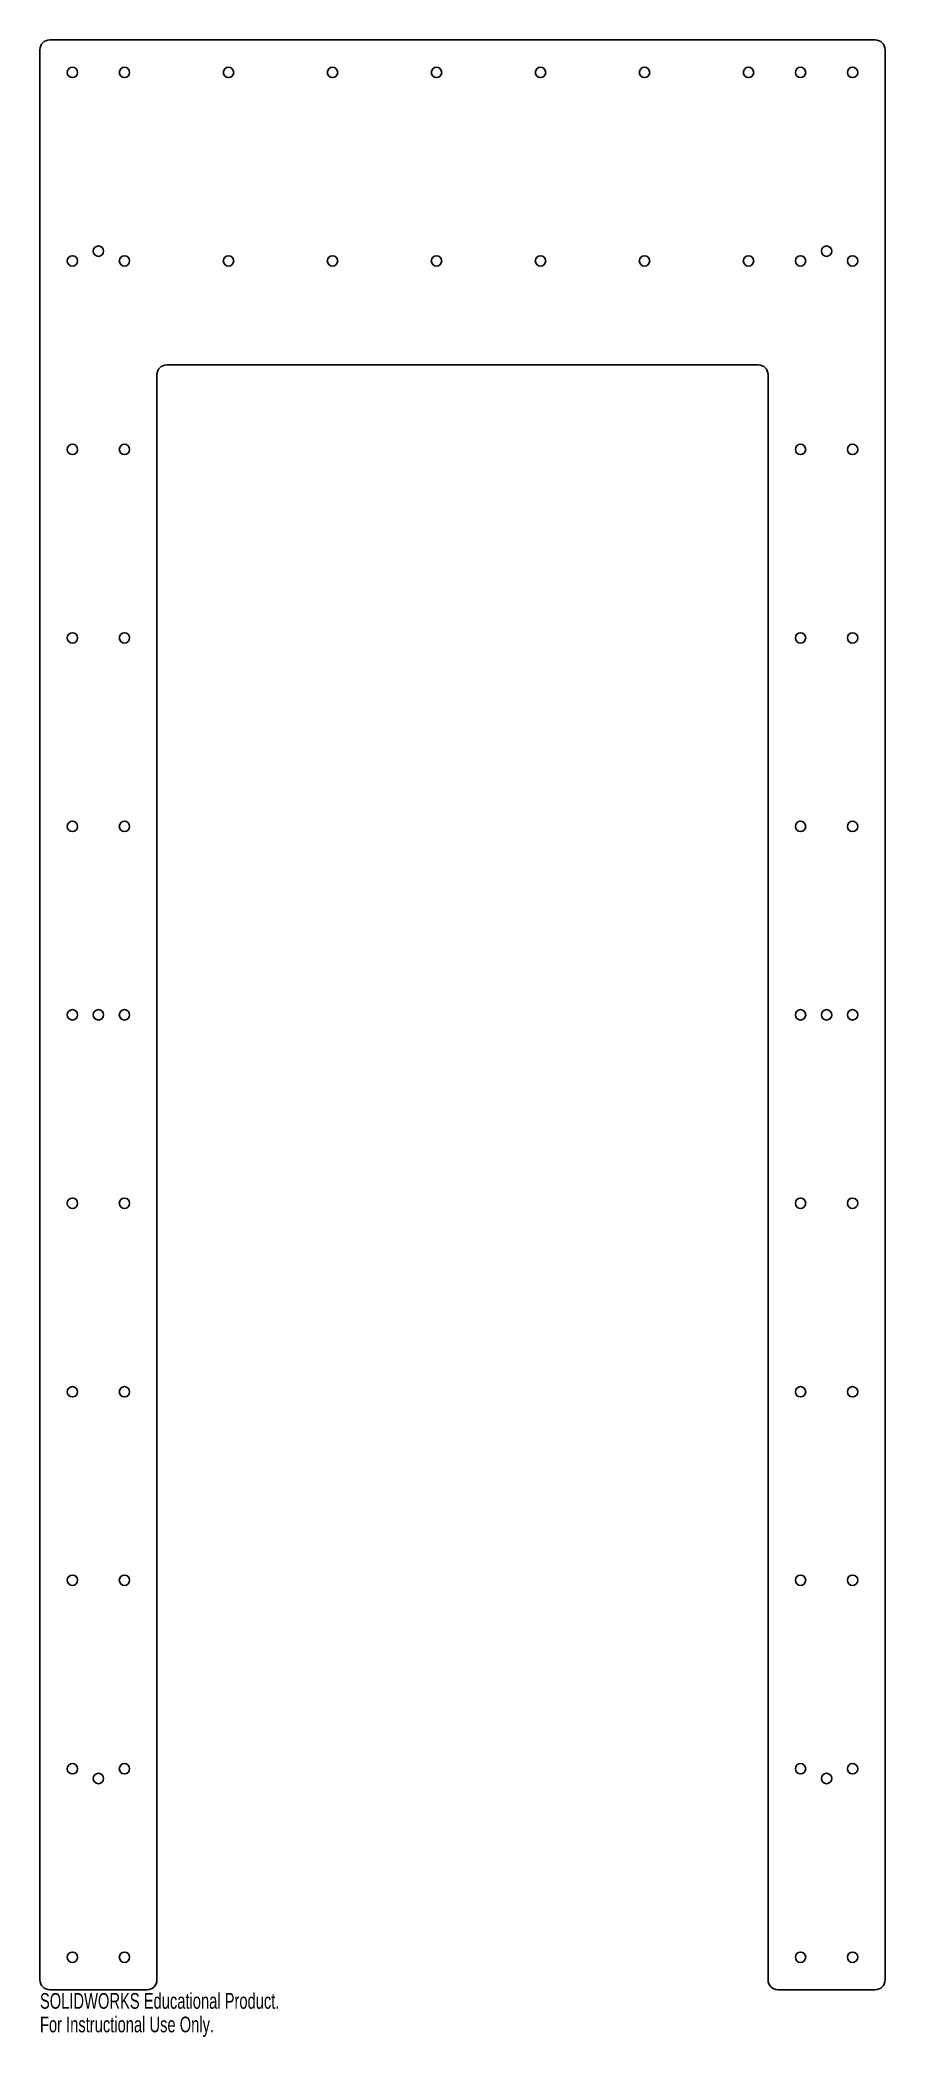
# Model space of a CAD drawing. Header units: millimetres. Extents: x -130 to 130, y -315 to 300.
import ezdxf

# ---------------------------------------------------------------- set-up
doc = ezdxf.new("R2010")
doc.units = ezdxf.units.MM
doc.styles.add('SLDTEXTSTYLE0', font='TXT', dxfattribs={"width": 0.7})

msp = doc.modelspace()

# ---------------------------------------------------------------- linework, layer by layer
at = {"color": 7, "linetype": 'Continuous', "lineweight": 25}
for p, q in [((-130, 297), (-130, -297)), ((127, 300), (-127, 300)), ((130, -297), (130, 297)), ((-94, -297), (-94, 197)), ((-91, 200), (91, 200)), ((94, 197), (94, -297)), ((-127, -300), (-97, -300)), ((97, -300), (127, -300))]:
    msp.add_line(p, q, dxfattribs=at)
for centre in [(-120, 290), (-104, 290), (-72, 290), (-40, 290), (-8, 290), (24, 290), (56, 290), (88, 290), (104, 290), (120, 290), (-120, 232), (-112, 235), (-104, 232), (-72, 232), (-40, 232), (-8, 232), (24, 232), (56, 232), (88, 232), (104, 232), (112, 235), (120, 232), (-120, 174), (-104, 174), (104, 174), (120, 174), (-120, 116), (-104, 116), (104, 116), (120, 116), (-120, 58), (-104, 58), (104, 58), (120, 58), (-120, 0), (-112, 0), (-104, 0), (104, 0), (112, 0), (120, 0), (-120, -58), (-104, -58), (104, -58), (120, -58), (-120, -116), (-104, -116), (104, -116), (120, -116), (-120, -174), (-104, -174), (104, -174), (120, -174), (-120, -232), (-112, -235), (-104, -232), (104, -232), (112, -235), (120, -232), (-120, -290), (-104, -290), (104, -290), (120, -290)]:
    msp.add_circle(centre, 1.6, dxfattribs=at)
for centre, start, end in [((-127, 297), 90, 180), ((127, 297), 0, 90), ((-91, 197), 90, 180), ((91, 197), 0, 90), ((-127, -297), 180, 270), ((-97, -297), 270, 0), ((97, -297), 180, 270), ((127, -297), 270, 0)]:
    msp.add_arc(centre, 3, start, end, dxfattribs=at)

# ---------------------------------------------------------------- texts
at = {"color": 7, "linetype": 'Continuous', "char_height": 4.8336, "attachment_point": 1, "style": 'SLDTEXTSTYLE0'}
for s, insert in [('SOLIDWORKS Educational Product.', (-130, -301.02)), ('For Instructional Use Only.', (-130, -308.27))]:
    msp.add_mtext(s, dxfattribs=dict(at, insert=insert))

doc.saveas('drawing.dxf')
